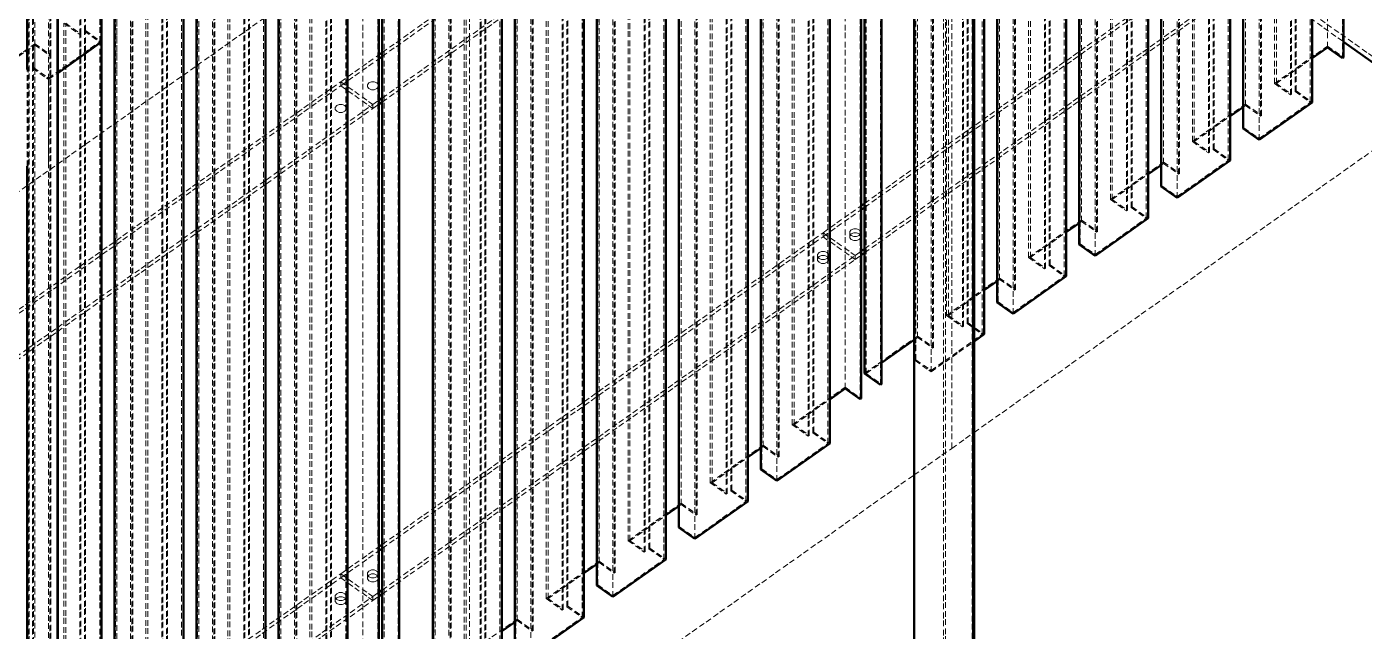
# Model space of a CAD drawing. Header units: millimetres. Extents: x 909 to 14018, y 345 to 10005.
# Drawn here: x 3272 to 4155, y 2032 to 2431 of the extents above; entities that cross this region are included whole.
import ezdxf

# ---------------------------------------------------------------- set-up
doc = ezdxf.new("R2010")
doc.units = ezdxf.units.MM
doc.linetypes.add('Hidden', pattern=[15, 5, -3, 5, -2])
for name, color, linetype, lineweight in [('Default', 7, 'Continuous', 50), ('Edges', 7, 'Hidden', 15), ('HiddenEdges', 2, 'Hidden', 15), ('HiddenSilhouettes', 2, 'Hidden', 15), ('HiddenWires', 7, 'Hidden', 15), ('Silhouettes', 7, 'Continuous', 50), ('Wires', 7, 'Hidden', 15)]:
    doc.layers.add(name, color=color, linetype=linetype, lineweight=lineweight)

# ---------------------------------------------------------------- blocks, each defined once
blk = doc.blocks.new('Isometric')
at = {"layer": 'Edges'}
for points in [[(1698.8, -998.6, 0), (1698.8, -192.5, 0)], [(1712.1, -1008, 0), (1712.1, -201.9, 0)], [(1638.7, -1079.9, 0), (1638.7, -273.8, 0)], [(1566.6, -1130.9, 0), (1566.6, -324.8, 0)], [(1494.5, -1181.9, 0), (1494.5, -375.8, 0)], [(1386.4, -2073.5, 0), (1386.4, -385.2, 0)], [(1361.2, -2055.7, 0), (1361.2, -403, 0)], [(1336, -2048.3, 0), (1336, -420.8, 0)], [(1422.3, -1232.9, 0), (1422.3, -426.8, 0)], [(1274.6, -1298.6, 0), (1274.6, -492.5, 0)], [(1305.7, -1295.4, 0), (1305.7, -489.3, 0)], [(1287.9, -1308, 0), (1287.9, -501.9, 0)], [(1214.5, -1379.9, 0), (1214.5, -573.8, 0)], [(1142.3, -1430.9, 0), (1142.3, -624.8, 0)], [(1070.2, -1481.9, 0), (1070.2, -675.8, 0)], [(998.1, -1532.9, 0), (998.1, -726.8, 0)], [(926, -1583.9, 0), (926, -777.8, 0)], [(850.3, -1598.6, 0), (850.3, -792.5, 0)], [(881.4, -1595.4, 0), (881.4, -789.3, 0)], [(863.6, -1608, 0), (863.6, -801.9, 0)], [(790.2, -1679.9, 0), (790.2, -873.8, 0)], [(718.1, -1730.9, 0), (718.1, -924.8, 0)], [(581.1, -2643.7, 0), (581.1, -953.7, 0)], [(645.9, -1781.9, 0), (645.9, -975.8, 0)], [(555.1, -1102.9, 0), (555.1, -1018.1, 0)]]:
    blk.add_polyline3d(points, dxfattribs=at)
at = {"layer": 'HiddenEdges'}
for points in [[(601.4, -987.3, 0), (601.4, -181.2, 0)], [(606.3, -983.8, 0), (606.3, -177.7, 0)], [(561.8, -996.5, 0), (561.8, -190.4, 0)], [(575.1, -1005.9, 0), (575.1, -199.8, 0)], [(560.5, -1016.2, 0), (560.5, -210.1, 0)], [(573.8, -1026.8, 0), (573.8, -220.7, 0)], [(1666.3, -1040.4, 0), (1666.3, -234.3, 0)], [(1671.2, -1036.9, 0), (1671.2, -230.8, 0)], [(1626.7, -1049.6, 0), (1626.7, -243.5, 0)], [(1640, -1059, 0), (1640, -252.9, 0)], [(1625.4, -1069.3, 0), (1625.4, -263.2, 0)], [(1599.1, -1087.9, 0), (1599.1, -281.8, 0)], [(1594.2, -1091.4, 0), (1594.2, -285.3, 0)], [(1554.6, -1100.6, 0), (1554.6, -294.5, 0)], [(1567.9, -1110, 0), (1567.9, -303.9, 0)], [(1553.3, -1120.3, 0), (1553.3, -314.2, 0)], [(1522, -1142.4, 0), (1522, -336.3, 0)], [(1527, -1138.9, 0), (1527, -332.8, 0)], [(1482.4, -1151.6, 0), (1482.4, -345.5, 0)], [(1495.7, -1161, 0), (1495.7, -354.9, 0)], [(1387.2, -2010.9, 0), (1387.2, -372.9, 0)], [(1481.2, -1171.3, 0), (1481.2, -365.2, 0)], [(1449.9, -1193.4, 0), (1449.9, -387.3, 0)], [(1454.9, -1189.9, 0), (1454.9, -383.8, 0)], [(1410.3, -1202.6, 0), (1410.3, -396.5, 0)], [(1423.6, -1212, 0), (1423.6, -405.9, 0)], [(1409.1, -1222.3, 0), (1409.1, -416.2, 0)], [(1382.7, -1240.9, 0), (1382.7, -434.8, 0)], [(1377.8, -1244.4, 0), (1377.8, -438.3, 0)], [(1338.2, -1253.6, 0), (1338.2, -447.5, 0)], [(1351.5, -1263, 0), (1351.5, -456.9, 0)], [(1336.9, -1273.3, 0), (1336.9, -467.2, 0)], [(1350.2, -1283.9, 0), (1350.2, -477.8, 0)], [(1242, -1340.4, 0), (1242, -534.3, 0)], [(1247, -1336.9, 0), (1247, -530.8, 0)], [(1202.4, -1349.6, 0), (1202.4, -543.5, 0)], [(1215.7, -1359, 0), (1215.7, -552.9, 0)], [(1201.2, -1369.3, 0), (1201.2, -563.2, 0)], [(1169.9, -1391.4, 0), (1169.9, -585.3, 0)], [(1174.9, -1387.9, 0), (1174.9, -581.8, 0)], [(1130.3, -1400.6, 0), (1130.3, -594.5, 0)], [(1143.6, -1410, 0), (1143.6, -603.9, 0)], [(1129, -1420.3, 0), (1129, -614.2, 0)], [(1102.7, -1438.9, 0), (1102.7, -632.8, 0)], [(1058.2, -1451.6, 0), (1058.2, -645.5, 0)], [(1097.8, -1442.4, 0), (1097.8, -636.3, 0)], [(1071.5, -1461, 0), (1071.5, -654.9, 0)], [(1056.9, -1471.3, 0), (1056.9, -665.2, 0)], [(1025.7, -1493.4, 0), (1025.7, -687.3, 0)], [(1030.6, -1489.9, 0), (1030.6, -683.8, 0)], [(986.1, -1502.6, 0), (986.1, -696.5, 0)], [(999.4, -1512, 0), (999.4, -705.9, 0)], [(984.8, -1522.3, 0), (984.8, -716.2, 0)], [(953.5, -1544.4, 0), (953.5, -738.3, 0)], [(958.5, -1540.9, 0), (958.5, -734.8, 0)], [(913.9, -1553.6, 0), (913.9, -747.5, 0)], [(927.2, -1563, 0), (927.2, -756.9, 0)], [(912.7, -1573.3, 0), (912.7, -767.2, 0)], [(817.8, -1640.4, 0), (817.8, -834.3, 0)], [(822.7, -1636.9, 0), (822.7, -830.8, 0)], [(778.2, -1649.6, 0), (778.2, -843.5, 0)], [(791.5, -1659, 0), (791.5, -852.9, 0)], [(776.9, -1669.3, 0), (776.9, -863.2, 0)], [(750.6, -1687.9, 0), (750.6, -881.8, 0)], [(745.6, -1691.4, 0), (745.6, -885.3, 0)], [(706, -1700.6, 0), (706, -894.5, 0)], [(719.3, -1710, 0), (719.3, -903.9, 0)], [(704.8, -1720.3, 0), (704.8, -914.2, 0)], [(673.5, -1742.4, 0), (673.5, -936.3, 0)], [(678.5, -1738.9, 0), (678.5, -932.8, 0)], [(581.1, -2580.9, 0), (581.1, -942.9, 0)], [(633.9, -1018.1, 0), (633.9, -944.3, 0)], [(633.9, -1751.6, 0), (633.9, -945.5, 0)], [(647.2, -1761, 0), (647.2, -954.9, 0)], [(632.6, -1771.3, 0), (632.6, -965.2, 0)], [(645.9, -1018.1, 0), (645.9, -974.6, 0)], [(601.4, -1793.4, 0), (601.4, -987.3, 0)], [(606.3, -1789.9, 0), (606.3, -983.8, 0)], [(561.8, -1018.1, 0), (561.8, -995.3, 0)], [(561.8, -1802.6, 0), (561.8, -996.5, 0)], [(575.1, -1812, 0), (575.1, -1005.9, 0)], [(560.5, -1822.3, 0), (560.5, -1016.2, 0)], [(573.8, -1102.9, 0), (573.8, -1025.6, 0)], [(573.8, -1832.9, 0), (573.8, -1026.8, 0)], [(830.9, -1032.3, 0), (830.9, -1028.8, 0)], [(859.1, -1052.3, 0), (859.1, -1048.8, 0)], [(1283.4, -1185.1, 0), (1283.4, -1181.6, 0)], [(859.1, -1485.1, 0), (859.1, -1481.6, 0)]]:
    blk.add_polyline3d(points, dxfattribs=at)
at = {"layer": 'HiddenSilhouettes'}
for points in [[(1291.5, -695.6), (1713, -993.6)], [(867.3, -1003.1), (1255.1, -728.8)], [(867.3, -1006.6), (1255.1, -732.3)], [(1291.5, -1135.8), (1679.4, -861.6)], [(1291.5, -1139.3), (1679.4, -865.1)], [(1291.5, -1175.8), (1707.7, -881.6)], [(1291.5, -1179.3), (1707.7, -885.1)], [(587.3, -977.3), (601.4, -987.3)], [(601.4, -987.3), (602.2, -986.7)], [(605.5, -984.4), (606.3, -983.8)], [(606.3, -983.8), (620.5, -993.8)], [(516.8, -1028.3), (561.8, -996.5)], [(561.8, -995.3), (575.9, -1005.3)], [(573.8, -1025.6), (618.8, -993.8)], [(1698.8, -997.4), (1713, -1007.4)], [(575.1, -1005.9), (575.9, -1005.3)], [(830.9, -1032.3), (864.4, -1008.6)], [(1653.9, -1030.4), (1685.4, -1008.1)], [(559.7, -1016.8), (560.5, -1016.2)], [(559.7, -1016.8), (573.8, -1026.8)], [(830.9, -1028.8), (859.1, -1048.8)], [(830.9, -1032.3), (859.1, -1052.3)], [(1652.2, -1030.4), (1666.3, -1040.4)], [(1653.9, -1030.4), (1667.1, -1039.8)], [(1666.3, -1040.4), (1667.1, -1039.8)], [(1670.4, -1037.5), (1683.7, -1046.9)], [(434.9, -1348.8), (859.1, -1048.8)], [(434.9, -1352.3), (859.1, -1052.3)], [(1626.7, -1048.4), (1640.8, -1058.4)], [(1626.7, -1049.6), (1640, -1059)], [(1640, -1059), (1640.8, -1058.4)], [(1624.6, -1069.9), (1625.4, -1069.3)], [(1625.4, -1069.3), (1638.7, -1078.7)], [(1580, -1081.4), (1594.2, -1091.4)], [(1594.2, -1091.4), (1595, -1090.8)], [(1598.3, -1088.5), (1599.1, -1087.9)], [(1598.3, -1088.5), (1611.6, -1097.9)], [(1599.1, -1087.9), (1613.3, -1097.9)], [(1507.9, -1132.4), (1554.6, -1099.4)], [(1566.6, -1129.7), (1611.6, -1097.9)], [(1567.9, -1110), (1568.7, -1109.4)], [(1552.5, -1120.9), (1553.3, -1120.3)], [(1507.9, -1132.4), (1522, -1142.4)], [(1526.1, -1139.5), (1527, -1138.9)], [(1527, -1138.9), (1541.1, -1148.9)], [(1480.3, -1153.1), (1482.4, -1151.6)], [(1482.4, -1150.4), (1496.6, -1160.4)], [(1482.4, -1151.6), (1495.7, -1161)], [(1494.5, -1180.7), (1539.4, -1148.9)], [(1522, -1142.4), (1522.9, -1141.8)], [(867.3, -1435.8), (1255.1, -1161.6)], [(1255.1, -1161.6), (1283.4, -1181.6)], [(1278.6, -1164.2), (1279.9, -1162.6), (1282.1, -1161.7), (1284.7, -1161.7), (1286.9, -1162.6), (1288.2, -1164.2), (1288.2, -1166), (1286.9, -1167.6), (1284.7, -1168.5), (1282.1, -1168.5), (1279.9, -1167.6), (1278.6, -1166)], [(1495.7, -1161), (1496.6, -1160.4)], [(1255.1, -1165.1), (1283.4, -1185.1)], [(1480.3, -1171.9), (1481.2, -1171.3)], [(1481.2, -1171.3), (1494.5, -1180.7)], [(867.3, -1475.8), (1283.4, -1181.6)], [(867.3, -1479.3), (1283.4, -1185.1)], [(1250.3, -1184.2), (1251.6, -1182.6), (1253.8, -1181.7), (1256.4, -1181.7), (1258.7, -1182.6), (1259.9, -1184.2), (1259.9, -1186), (1258.7, -1187.6), (1256.4, -1188.5), (1253.8, -1188.5), (1251.6, -1187.6), (1250.3, -1186)], [(1283.4, -1181.6), (1288.7, -1177.8)], [(1283.4, -1185.1), (1288.7, -1181.3)], [(1437.5, -1183.4), (1450.8, -1192.8)], [(1422.3, -1231.7), (1467.3, -1199.9)], [(1454, -1190.5), (1454.9, -1189.9)], [(1454, -1190.5), (1467.3, -1199.9)], [(1454.9, -1189.9), (1469, -1199.9)], [(1363.7, -1234.4), (1410.3, -1201.4)], [(1410.3, -1202.6), (1423.6, -1212)], [(1408.2, -1222.9), (1409.1, -1222.3)], [(1409.1, -1222.3), (1422.3, -1231.7)], [(1363.7, -1234.4), (1377.8, -1244.4)], [(1365.4, -1234.4), (1378.6, -1243.8)], [(1381.9, -1241.5), (1382.7, -1240.9)], [(1382.7, -1240.9), (1396.9, -1250.9)], [(1291.5, -1285.4), (1338.2, -1252.4)], [(1338.2, -1252.4), (1352.3, -1262.4)], [(1350.2, -1282.7), (1395.2, -1250.9)], [(1350.2, -1283.9), (1388.1, -1257.2)], [(1351.5, -1263), (1352.3, -1262.4)], [(1293.2, -1285.4), (1306.5, -1276)], [(1336.1, -1273.9), (1336.9, -1273.3)], [(1336.1, -1273.9), (1350.2, -1283.9)], [(1336.9, -1273.3), (1350.2, -1282.7)], [(1274.6, -1297.4), (1288.7, -1307.4)], [(1229.6, -1330.4), (1261.1, -1308.1)], [(1227.9, -1330.4), (1242, -1340.4)], [(1229.6, -1330.4), (1242.9, -1339.8)], [(1242, -1340.4), (1242.9, -1339.8)], [(1246.1, -1337.5), (1247, -1336.9)], [(1246.1, -1337.5), (1259.4, -1346.9)], [(1155.8, -1381.4), (1202.4, -1348.4)], [(1200.3, -1351.1), (1202.4, -1349.6)], [(1202.4, -1348.4), (1216.6, -1358.4)], [(1202.4, -1349.6), (1215.7, -1359)], [(1157.5, -1381.4), (1189, -1359.1)], [(1200.3, -1369.9), (1201.2, -1369.3)], [(1201.2, -1369.3), (1214.5, -1378.7)], [(1155.8, -1381.4), (1169.9, -1391.4)], [(1157.5, -1381.4), (1170.8, -1390.8)], [(1174, -1388.5), (1174.9, -1387.9)], [(1083.6, -1432.4), (1130.3, -1399.4)], [(1130.3, -1399.4), (1144.5, -1409.4)], [(1142.3, -1429.7), (1187.3, -1397.9)], [(1174, -1388.5), (1187.3, -1397.9)], [(1085.3, -1432.4), (1116.9, -1410.1)], [(1128.2, -1402.1), (1130.3, -1400.6)], [(1130.3, -1400.6), (1143.6, -1410)], [(1143.6, -1410), (1144.5, -1409.4)], [(1129, -1420.3), (1142.3, -1429.7)], [(1083.6, -1432.4), (1097.8, -1442.4)], [(1085.3, -1432.4), (1098.6, -1441.8)], [(1097.8, -1442.4), (1098.6, -1441.8)], [(1101.9, -1439.5), (1115.2, -1448.9)], [(1058.2, -1450.4), (1072.3, -1460.4)], [(1070.2, -1480.7), (1115.2, -1448.9)], [(406.6, -1761.6), (830.9, -1461.6)], [(406.6, -1765.1), (830.9, -1465.1)], [(830.9, -1461.6), (859.1, -1481.6)], [(830.9, -1465.1), (859.1, -1485.1)], [(854.3, -1464.2), (855.6, -1462.6), (857.8, -1461.7), (860.4, -1461.7), (862.7, -1462.6), (864, -1464.2), (864, -1466), (862.7, -1467.6), (860.4, -1468.5), (857.8, -1468.5), (855.6, -1467.6), (854.3, -1466)], [(1013.2, -1483.4), (1044.8, -1461.1)], [(434.9, -1781.6), (859.1, -1481.6)], [(826, -1484.2), (827.3, -1482.6), (829.6, -1481.7), (832.1, -1481.7), (834.4, -1482.6), (835.7, -1484.2), (835.7, -1486), (834.4, -1487.6), (832.1, -1488.5), (829.6, -1488.5), (827.3, -1487.6), (826, -1486)], [(1056.1, -1471.9), (1056.9, -1471.3)], [(434.9, -1785.1), (859.1, -1485.1)], [(1011.5, -1483.4), (1025.7, -1493.4)], [(1013.2, -1483.4), (1026.5, -1492.8)], [(1025.7, -1493.4), (1026.5, -1492.8)], [(1029.8, -1490.5), (1030.6, -1489.9)], [(1029.8, -1490.5), (1043.1, -1499.9)], [(1030.6, -1489.9), (1044.8, -1499.9)], [(986.1, -1502.6), (999.4, -1512)]]:
    blk.add_lwpolyline(points, dxfattribs=at)
for points in [[(1278.6, -1160.6), (1279.9, -1159.1), (1282.1, -1158.1), (1284.7, -1158.1), (1286.9, -1159.1), (1288.2, -1160.6), (1288.2, -1162.5), (1286.9, -1164.1), (1284.7, -1165), (1282.1, -1165), (1279.9, -1164.1), (1278.6, -1162.5)], [(1250.3, -1180.6), (1251.6, -1179.1), (1253.8, -1178.1), (1256.4, -1178.1), (1258.7, -1179.1), (1259.9, -1180.6), (1259.9, -1182.5), (1258.7, -1184.1), (1256.4, -1185), (1253.8, -1185), (1251.6, -1184.1), (1250.3, -1182.5)], [(854.3, -1460.6), (855.6, -1459.1), (857.8, -1458.1), (860.4, -1458.1), (862.7, -1459.1), (864, -1460.6), (864, -1462.5), (862.7, -1464.1), (860.4, -1465), (857.8, -1465), (855.6, -1464.1), (854.3, -1462.5)], [(826, -1480.6), (827.3, -1479.1), (829.6, -1478.1), (832.1, -1478.1), (834.4, -1479.1), (835.7, -1480.6), (835.7, -1482.5), (834.4, -1484.1), (832.1, -1485), (829.6, -1485), (827.3, -1484.1), (826, -1482.5)]]:
    blk.add_lwpolyline(points, close=True, dxfattribs=at)
for points in [[(-432.7, 528.8, 0), (2327.1, -1422.7, 0)], [(602.2, -986.7, 0), (602.2, -180.6, 0)], [(605.5, -984.4, 0), (605.5, -178.3, 0)], [(618.8, -993.8, 0), (618.8, -187.7, 0)], [(575.9, -1005.3, 0), (575.9, -199.2, 0)], [(559.7, -1016.8, 0), (559.7, -210.7, 0)], [(1652.2, -1030.4, 0), (1652.2, -224.3, 0)], [(1653.9, -1030.4, 0), (1653.9, -224.3, 0)], [(1667.1, -1039.8, 0), (1667.1, -233.7, 0)], [(1670.4, -1037.5, 0), (1670.4, -231.4, 0)], [(1683.7, -1046.9, 0), (1683.7, -240.8, 0)], [(1640.8, -1058.4, 0), (1640.8, -252.3, 0)], [(1580, -1081.4, 0), (1580, -275.3, 0)], [(1581.7, -1081.4, 0), (1581.7, -275.3, 0)], [(1595, -1090.8, 0), (1595, -284.7, 0)], [(1598.3, -1088.5, 0), (1598.3, -282.4, 0)], [(1611.6, -1097.9, 0), (1611.6, -291.8, 0)], [(1568.7, -1109.4, 0), (1568.7, -303.3, 0)], [(1507.9, -1132.4, 0), (1507.9, -326.3, 0)], [(1509.6, -1132.4, 0), (1509.6, -326.3, 0)], [(1522.9, -1141.8, 0), (1522.9, -335.7, 0)], [(1526.1, -1139.5, 0), (1526.1, -333.4, 0)], [(1539.4, -1148.9, 0), (1539.4, -342.8, 0)], [(1496.6, -1160.4, 0), (1496.6, -354.3, 0)], [(1362.9, -2054.5, 0), (1362.9, -366.2, 0)], [(1435.8, -1183.4, 0), (1435.8, -377.3, 0)], [(1437.5, -1183.4, 0), (1437.5, -377.3, 0)], [(1450.8, -1192.8, 0), (1450.8, -386.7, 0)], [(1454, -1190.5, 0), (1454, -384.4, 0)], [(1467.3, -1199.9, 0), (1467.3, -393.8, 0)], [(1424.5, -1211.4, 0), (1424.5, -405.3, 0)], [(1363.7, -1234.4, 0), (1363.7, -428.3, 0)], [(1365.4, -1234.4, 0), (1365.4, -428.3, 0)], [(1378.6, -1243.8, 0), (1378.6, -437.7, 0)], [(1381.9, -1241.5, 0), (1381.9, -435.4, 0)], [(1395.2, -1250.9, 0), (1395.2, -444.8, 0)], [(1352.3, -1262.4, 0), (1352.3, -456.3, 0)], [(1336.1, -1273.9, 0), (1336.1, -467.8, 0)], [(1293.2, -1285.4, 0), (1293.2, -479.3, 0)], [(1227.9, -1330.4, 0), (1227.9, -524.3, 0)], [(1229.6, -1330.4, 0), (1229.6, -524.3, 0)], [(1242.9, -1339.8, 0), (1242.9, -533.7, 0)], [(1246.1, -1337.5, 0), (1246.1, -531.4, 0)], [(1259.4, -1346.9, 0), (1259.4, -540.8, 0)], [(1216.6, -1358.4, 0), (1216.6, -552.3, 0)], [(1155.8, -1381.4, 0), (1155.8, -575.3, 0)], [(1157.5, -1381.4, 0), (1157.5, -575.3, 0)], [(1170.8, -1390.8, 0), (1170.8, -584.7, 0)], [(1174, -1388.5, 0), (1174, -582.4, 0)], [(1187.3, -1397.9, 0), (1187.3, -591.8, 0)], [(1144.5, -1409.4, 0), (1144.5, -603.3, 0)], [(1083.6, -1432.4, 0), (1083.6, -626.3, 0)], [(1085.3, -1432.4, 0), (1085.3, -626.3, 0)], [(1101.9, -1439.5, 0), (1101.9, -633.4, 0)], [(1098.6, -1441.8, 0), (1098.6, -635.7, 0)], [(1115.2, -1448.9, 0), (1115.2, -642.8, 0)], [(1072.3, -1460.4, 0), (1072.3, -654.3, 0)], [(1011.5, -1483.4, 0), (1011.5, -677.3, 0)], [(1013.2, -1483.4, 0), (1013.2, -677.3, 0)], [(1026.5, -1492.8, 0), (1026.5, -686.7, 0)], [(1029.8, -1490.5, 0), (1029.8, -684.4, 0)], [(1043.1, -1499.9, 0), (1043.1, -693.8, 0)], [(1000.2, -1511.4, 0), (1000.2, -705.3, 0)], [(939.4, -1534.4, 0), (939.4, -728.3, 0)], [(941.1, -1534.4, 0), (941.1, -728.3, 0)], [(954.4, -1543.8, 0), (954.4, -737.7, 0)], [(957.6, -1541.5, 0), (957.6, -735.4, 0)], [(867.3, -1043.1, 0), (1283.4, -748.8, 0)], [(867.3, -1046.6, 0), (1283.4, -752.3, 0)], [(970.9, -1550.9, 0), (970.9, -744.8, 0)], [(928.1, -1562.4, 0), (928.1, -756.3, 0)], [(869, -1585.4, 0), (869, -779.3, 0)], [(803.6, -1630.4, 0), (803.6, -824.3, 0)], [(805.3, -1630.4, 0), (805.3, -824.3, 0)], [(818.6, -1639.8, 0), (818.6, -833.7, 0)], [(821.9, -1637.5, 0), (821.9, -831.4, 0)], [(835.2, -1646.9, 0), (835.2, -840.8, 0)], [(792.3, -1658.4, 0), (792.3, -852.3, 0)], [(731.5, -1681.4, 0), (731.5, -875.3, 0)], [(733.2, -1681.4, 0), (733.2, -875.3, 0)], [(749.7, -1688.5, 0), (749.7, -882.4, 0)], [(746.5, -1690.8, 0), (746.5, -884.7, 0)], [(763, -1697.9, 0), (763, -891.8, 0)], [(720.2, -1709.4, 0), (720.2, -903.3, 0)], [(659.4, -1732.4, 0), (659.4, -926.3, 0)], [(661.1, -1732.4, 0), (661.1, -926.3, 0)], [(555.9, -2625.6, 0), (555.9, -935.6, 0)], [(556.8, -2624.5, 0), (556.8, -936.2, 0)], [(674.4, -1741.8, 0), (674.4, -935.7, 0)], [(677.6, -1739.5, 0), (677.6, -933.4, 0)], [(581.9, -1018.1, 0), (581.9, -943.5, 0)], [(690.9, -1748.9, 0), (690.9, -942.8, 0)], [(648.1, -1760.4, 0), (648.1, -954.3, 0)], [(587.3, -1783.4, 0), (587.3, -977.3, 0)], [(588.9, -1783.4, 0), (588.9, -977.3, 0)], [(588.9, -977.3, 0), (602.2, -986.7, 0)], [(602.2, -1792.8, 0), (602.2, -986.7, 0)], [(605.5, -1790.5, 0), (605.5, -984.4, 0)], [(605.5, -984.4, 0), (618.8, -993.8, 0)], [(515.1, -1028.3, 0), (561.8, -995.3, 0)], [(561.8, -996.5, 0), (575.1, -1005.9, 0)], [(618.8, -1799.9, 0), (618.8, -993.8, 0)], [(1652.2, -1030.4, 0), (1698.8, -997.4, 0)], [(575.9, -1811.4, 0), (575.9, -1005.3, 0)], [(830.9, -1028.8, 0), (864.4, -1005.1, 0)], [(559.7, -1822.9, 0), (559.7, -1016.8, 0)], [(560.5, -1016.2, 0), (573.8, -1025.6, 0)], [(573.8, -1026.8, 0), (581.9, -1021.1, 0)], [(406.6, -1328.8, 0), (830.9, -1028.8, 0)], [(406.6, -1332.3, 0), (830.9, -1032.3, 0)], [(859.1, -1048.8, 0), (864.4, -1045.1, 0)], [(1638.7, -1078.7, 0), (1683.7, -1046.9, 0)], [(1670.4, -1037.5, 0), (1671.2, -1036.9, 0)], [(1671.2, -1036.9, 0), (1685.4, -1046.9, 0)], [(859.1, -1052.3, 0), (864.4, -1048.6, 0)], [(1580, -1081.4, 0), (1626.7, -1048.4, 0)], [(1624.6, -1051.1, 0), (1626.7, -1049.6, 0)], [(1581.7, -1081.4, 0), (1613.3, -1059.1, 0)], [(1581.7, -1081.4, 0), (1595, -1090.8, 0)], [(1552.5, -1102.1, 0), (1554.6, -1100.6, 0)], [(1554.6, -1099.4, 0), (1568.7, -1109.4, 0)], [(1554.6, -1100.6, 0), (1567.9, -1110, 0)], [(1509.6, -1132.4, 0), (1541.1, -1110.1, 0)], [(1553.3, -1120.3, 0), (1566.6, -1129.7, 0)], [(1255.1, -1161.6, 0), (1288.7, -1137.8, 0)], [(1509.6, -1132.4, 0), (1522.9, -1141.8, 0)], [(1526.1, -1139.5, 0), (1539.4, -1148.9, 0)], [(1255.1, -1165.1, 0), (1288.7, -1141.3, 0)], [(1435.8, -1183.4, 0), (1482.4, -1150.4, 0)], [(1255.1, -1165.1, 0), (1255.1, -1161.6, 0)], [(1278.6, -1166, 0), (1278.6, -1162.5, 0)], [(1288.2, -1164.2, 0), (1288.2, -1160.6, 0)], [(1437.5, -1183.4, 0), (1469, -1161.1, 0)], [(867.3, -1439.3, 0), (1255.1, -1165.1, 0)], [(1250.3, -1186, 0), (1250.3, -1182.5, 0)], [(1259.9, -1184.2, 0), (1259.9, -1180.6, 0)], [(1435.8, -1183.4, 0), (1449.9, -1193.4, 0)], [(1449.9, -1193.4, 0), (1450.8, -1192.8, 0)], [(1408.2, -1204.1, 0), (1410.3, -1202.6, 0)], [(1410.3, -1201.4, 0), (1424.5, -1211.4, 0)], [(1423.6, -1212, 0), (1424.5, -1211.4, 0)], [(1365.4, -1234.4, 0), (1396.9, -1212.1, 0)], [(1377.8, -1244.4, 0), (1378.6, -1243.8, 0)], [(1381.9, -1241.5, 0), (1395.2, -1250.9, 0)], [(1335.2, -1255.8, 0), (1338.2, -1253.6, 0)], [(1338.2, -1253.6, 0), (1351.5, -1263, 0)], [(1293.2, -1285.4, 0), (1306.5, -1294.8, 0)], [(1227.9, -1330.4, 0), (1274.6, -1297.4, 0)], [(1247, -1336.9, 0), (1261.1, -1346.9, 0)], [(1214.5, -1378.7, 0), (1259.4, -1346.9, 0)], [(1215.7, -1359, 0), (1216.6, -1358.4, 0)], [(1174.9, -1387.9, 0), (1189, -1397.9, 0)], [(1169.9, -1391.4, 0), (1170.8, -1390.8, 0)], [(1128.2, -1420.9, 0), (1129, -1420.3, 0)], [(830.9, -1461.6, 0), (864.4, -1437.8, 0)], [(830.9, -1465.1, 0), (864.4, -1441.3, 0)], [(1101.9, -1439.5, 0), (1102.7, -1438.9, 0)], [(1102.7, -1438.9, 0), (1116.9, -1448.9, 0)], [(1011.5, -1483.4, 0), (1058.2, -1450.4, 0)], [(1056.1, -1453.1, 0), (1058.2, -1451.6, 0)], [(1058.2, -1451.6, 0), (1071.5, -1461, 0)], [(830.9, -1465.1, 0), (830.9, -1461.6, 0)], [(854.3, -1466, 0), (854.3, -1462.5, 0)], [(864, -1464.2, 0), (864, -1460.6, 0)], [(1071.5, -1461, 0), (1072.3, -1460.4, 0)], [(835.7, -1484.2, 0), (835.7, -1480.6, 0)], [(859.1, -1481.6, 0), (864.4, -1477.8, 0)], [(859.1, -1485.1, 0), (864.4, -1481.3, 0)], [(1056.9, -1471.3, 0), (1070.2, -1480.7, 0)], [(826, -1486, 0), (826, -1482.5, 0)], [(939.4, -1534.4, 0), (986.1, -1501.4, 0)], [(983.9, -1504.1, 0), (986.1, -1502.6, 0)], [(986.1, -1501.4, 0), (1000.2, -1511.4, 0)], [(998.1, -1531.7, 0), (1043.1, -1499.9, 0)], [(999.4, -1512, 0), (1000.2, -1511.4, 0)]]:
    blk.add_polyline3d(points, dxfattribs=at)
at = {"layer": 'HiddenWires'}
for points in [[(854.3, -1031.4), (855.6, -1029.8)], [(854.3, -1033.3), (854.3, -1031.4)], [(855.6, -1034.8), (857.8, -1035.8)], [(857.8, -1028.9), (860.4, -1028.9)], [(860.4, -1028.9), (862.7, -1029.8)], [(860.4, -1035.8), (862.7, -1034.8)], [(862.7, -1034.8), (864, -1033.3)], [(864, -1033.3), (864, -1031.4)], [(857.8, -1035.8), (860.4, -1035.8)], [(826, -1051.4), (827.3, -1049.8)], [(826, -1053.3), (826, -1051.4)], [(827.3, -1049.8), (829.6, -1048.9)], [(827.3, -1054.8), (829.6, -1055.8)], [(832.1, -1048.9), (834.4, -1049.8)], [(834.4, -1049.8), (835.7, -1051.4)], [(834.4, -1054.8), (835.7, -1053.3)], [(835.7, -1053.3), (835.7, -1051.4)], [(519.7, -1145.1), (581.9, -1101.1)]]:
    blk.add_lwpolyline(points, dxfattribs=at)
for points in [[(1368.3, -1351.2, 0), (1368.3, -545.1, 0)], [(854.3, -1033.3, 0), (855.6, -1034.8, 0)], [(855.6, -1029.8, 0), (857.8, -1028.9, 0)], [(862.7, -1029.8, 0), (864, -1031.4, 0)], [(826, -1053.3, 0), (827.3, -1054.8, 0)], [(829.6, -1048.9, 0), (832.1, -1048.9, 0)], [(829.6, -1055.8, 0), (832.1, -1055.8, 0)], [(832.1, -1055.8, 0), (834.4, -1054.8, 0)], [(1368.3, -1351.2, 0), (1388.1, -1337.2, 0)], [(1335.2, -1374.6, 0), (1368.3, -1351.2, 0)]]:
    blk.add_polyline3d(points, dxfattribs=at)
at = {"layer": 'Silhouettes'}
for points in [[(581.9, -1021.1), (620.5, -993.8)], [(1713, -993.6), (2141.3, -1296.4)], [(1712.1, -1008), (1713, -1007.4)], [(1638.7, -1079.9), (1685.4, -1046.9)], [(1613.3, -1059.1), (1624.6, -1051.1)], [(1624.6, -1069.9), (1638.7, -1079.9)], [(1541.1, -1110.1), (1552.5, -1102.1)], [(1552.5, -1120.9), (1566.6, -1130.9)], [(1288.7, -1137.8), (1291.5, -1135.8)], [(1288.7, -1141.3), (1291.5, -1139.3)], [(1494.5, -1181.9), (1541.1, -1148.9)], [(1288.7, -1177.8), (1291.5, -1175.8)], [(1480.3, -1171.9), (1494.5, -1181.9)], [(1288.7, -1181.3), (1291.5, -1179.3)], [(1422.3, -1232.9), (1469, -1199.9)], [(1396.9, -1212.1), (1408.2, -1204.1)], [(1408.2, -1222.9), (1422.3, -1232.9)], [(1306.5, -1276), (1335.2, -1255.8)], [(1274.6, -1298.6), (1287.9, -1308)], [(1287.9, -1308), (1288.7, -1307.4)], [(1189, -1359.1), (1200.3, -1351.1)], [(1214.5, -1379.9), (1261.1, -1346.9)], [(1200.3, -1369.9), (1214.5, -1379.9)], [(1044.8, -1461.1), (1056.1, -1453.1)], [(1070.2, -1481.9), (1116.9, -1448.9)]]:
    blk.add_lwpolyline(points, dxfattribs=at)
for points in [[(1713, -1007.4, 0), (1713, -201.3, 0)], [(1685.4, -1046.9, 0), (1685.4, -240.8, 0)], [(1624.6, -1069.9, 0), (1624.6, -263.8, 0)], [(1613.3, -1097.9, 0), (1613.3, -291.8, 0)], [(1552.5, -1120.9, 0), (1552.5, -314.8, 0)], [(1541.1, -1148.9, 0), (1541.1, -342.8, 0)], [(1480.3, -1171.9, 0), (1480.3, -365.8, 0)], [(1387.2, -2073.7, 0), (1387.2, -383.7, 0)], [(1388.1, -2072.3, 0), (1388.1, -384, 0)], [(1469, -1199.9, 0), (1469, -393.8, 0)], [(1335.2, -2047.7, 0), (1335.2, -421.4, 0)], [(1408.2, -1222.9, 0), (1408.2, -416.8, 0)], [(1396.9, -1250.9, 0), (1396.9, -444.8, 0)], [(1291.5, -1285.4, 0), (1291.5, -479.3, 0)], [(1306.5, -1294.8, 0), (1306.5, -488.7, 0)], [(1288.7, -1307.4, 0), (1288.7, -501.3, 0)], [(1261.1, -1346.9, 0), (1261.1, -540.8, 0)], [(1200.3, -1369.9, 0), (1200.3, -563.8, 0)], [(1189, -1397.9, 0), (1189, -591.8, 0)], [(1128.2, -1420.9, 0), (1128.2, -614.8, 0)], [(1116.9, -1448.9, 0), (1116.9, -642.8, 0)], [(1056.1, -1471.9, 0), (1056.1, -665.8, 0)], [(1044.8, -1499.9, 0), (1044.8, -693.8, 0)], [(983.9, -1522.9, 0), (983.9, -716.8, 0)], [(972.6, -1550.9, 0), (972.6, -744.8, 0)], [(911.8, -1573.9, 0), (911.8, -767.8, 0)], [(867.3, -1585.4, 0), (867.3, -779.3, 0)], [(882.3, -1594.8, 0), (882.3, -788.7, 0)], [(864.4, -1607.4, 0), (864.4, -801.3, 0)], [(836.9, -1646.9, 0), (836.9, -840.8, 0)], [(776, -1669.9, 0), (776, -863.8, 0)], [(764.7, -1697.9, 0), (764.7, -891.8, 0)], [(703.9, -1720.9, 0), (703.9, -914.8, 0)], [(620.5, -993.8, 0), (620.5, -926.7, 0)], [(555.1, -1018.1, 0), (555.1, -935.3, 0)], [(692.6, -1748.9, 0), (692.6, -942.8, 0)], [(581.9, -2642.3, 0), (581.9, -954, 0)], [(631.8, -1771.9, 0), (631.8, -965.8, 0)], [(620.5, -1799.9, 0), (620.5, -993.8, 0)], [(1685.4, -1008.1, 0), (1698.8, -998.6, 0)], [(1698.8, -998.6, 0), (1712.1, -1008, 0)], [(864.4, -1005.1, 0), (867.3, -1003.1, 0)], [(864.4, -1008.6, 0), (867.3, -1006.6, 0)], [(864.4, -1045.1, 0), (867.3, -1043.1, 0)], [(864.4, -1048.6, 0), (867.3, -1046.6, 0)], [(555.1, -2036.1, 0), (555.1, -1102.9, 0)], [(1566.6, -1130.9, 0), (1613.3, -1097.9, 0)], [(1469, -1161.1, 0), (1480.3, -1153.1, 0)], [(1388.1, -1257.2, 0), (1396.9, -1250.9, 0)], [(1291.5, -1285.4, 0), (1305.7, -1295.4, 0)], [(1261.1, -1308.1, 0), (1274.6, -1298.6, 0)], [(1305.7, -1295.4, 0), (1306.5, -1294.8, 0)], [(1142.3, -1430.9, 0), (1189, -1397.9, 0)], [(1116.9, -1410.1, 0), (1128.2, -1402.1, 0)], [(1128.2, -1420.9, 0), (1142.3, -1430.9, 0)], [(864.4, -1437.8, 0), (867.3, -1435.8, 0)], [(864.4, -1441.3, 0), (867.3, -1439.3, 0)], [(864.4, -1477.8, 0), (867.3, -1475.8, 0)], [(864.4, -1481.3, 0), (867.3, -1479.3, 0)], [(1056.1, -1471.9, 0), (1070.2, -1481.9, 0)], [(972.6, -1512.1, 0), (983.9, -1504.1, 0)], [(998.1, -1532.9, 0), (1044.8, -1499.9, 0)]]:
    blk.add_polyline3d(points, dxfattribs=at)
at = {"layer": 'Wires'}
blk.add_lwpolyline([(944, -1651.2), (1335.2, -1374.6)], dxfattribs=at)
for points in [[(581.9, -1101.1, 0), (944, -845.1, 0)], [(944, -1651.2, 0), (944, -845.1, 0)], [(1388.1, -1337.2, 0), (1792.5, -1051.2, 0)]]:
    blk.add_polyline3d(points, dxfattribs=at)

msp = doc.modelspace()

# ---------------------------------------------------------------- block references
at = {"layer": 'Default', "xscale": 0.75, "yscale": 0.75, "zscale": 0.75}
msp.add_blockref('Isometric', (2856.5, 3166), dxfattribs=at)

doc.saveas('drawing.dxf')
